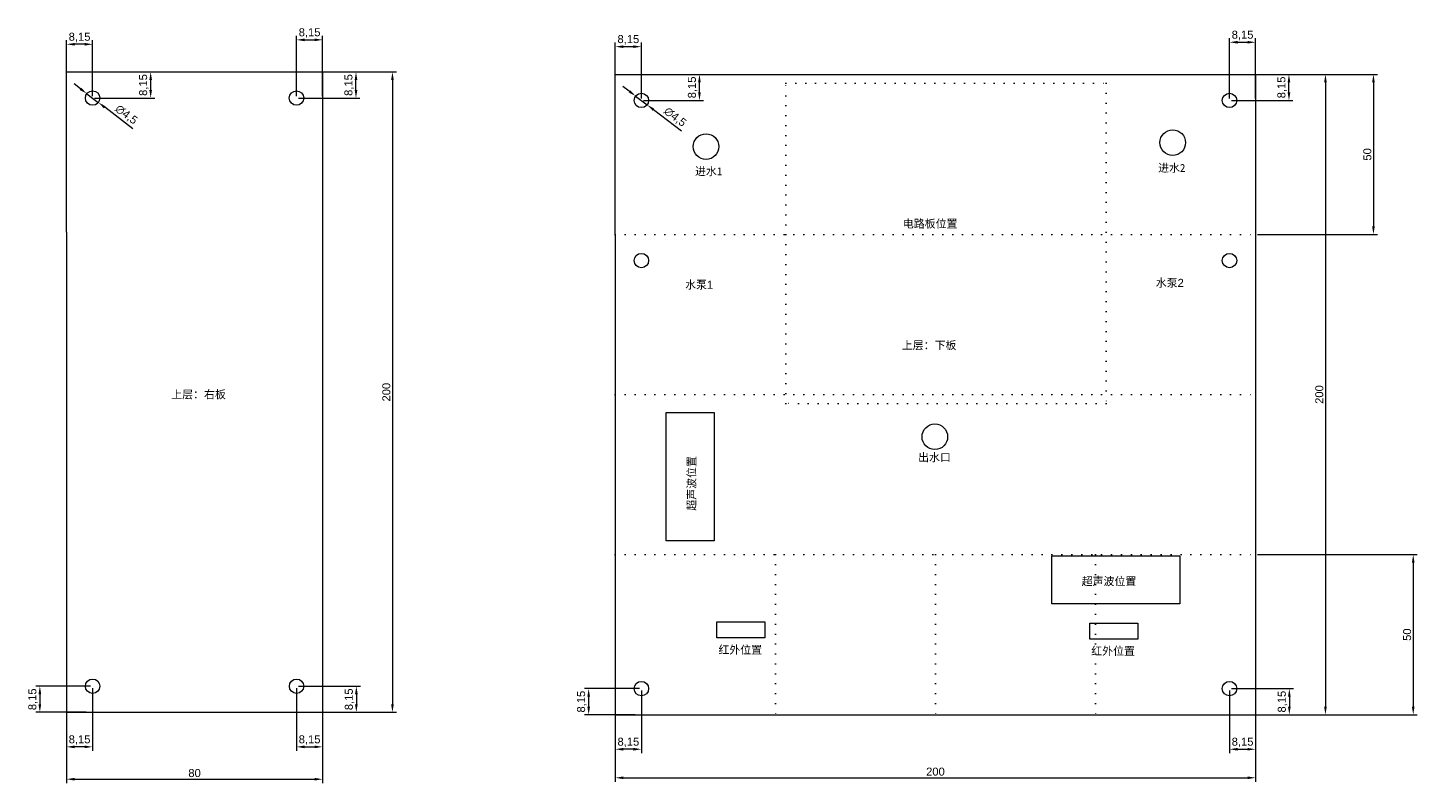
# Model space of a CAD drawing. Header units: millimetres. Extents: x 2838 to 7053, y 1147 to 1958.
# Drawn here: x 3410.3 to 3844.3, y 1362.3 to 1598.3 of the extents above; entities that cross this region are included whole.
import ezdxf

# ---------------------------------------------------------------- set-up
doc = ezdxf.new("R2010")
doc.units = ezdxf.units.MM
doc.header["$LTSCALE"] = 0.1
doc.linetypes.add('ACAD_ISO07W100', pattern=[3, 0, -3])
doc.styles.get("Standard").update_dxf_attribs({"font": 'arial.ttf'})
doc.dimstyles.new('ISO-25', dxfattribs={"dimtxt": 2.5, "dimasz": 2.5, "dimexe": 1.25, "dimexo": 0.625, "dimtad": 1, "dimtxsty": 'Standard', "dimcen": 2.5, "dimadec": 0, "dimazin": 0, "dimtfac": 1, "dimtmove": 0, "dimatfit": 3, "dimfxl": 0, "dimarcsym": 0})

# ---------------------------------------------------------------- blocks, each defined once
blk = doc.blocks.new('*D698')
at = {"color": 0, "lineweight": -2, "ltscale": 0.1, "transparency": 16777216}
for p, q in [((3426.77, 1579.21), (3424.78, 1580.73)), ((3428.76, 1577.7), (3432.34, 1574.97)), ((3443.11, 1566.77), (3434.33, 1573.46))]:
    blk.add_line(p, q, dxfattribs=at)
at = {"color": 0, "ltscale": 0.1, "transparency": 16777216}
for points in [[(3427.02, 1579.54), (3426.52, 1578.88), (3428.76, 1577.7)], [(3434.58, 1573.79), (3434.08, 1573.13), (3432.34, 1574.97)]]:
    blk.add_solid(points, dxfattribs=at)
at = {"layer": 'Defpoints', "color": 0, "ltscale": 0.1, "transparency": 16777216}
for p in [(3428.76, 1577.7), (3432.34, 1574.97)]:
    blk.add_point(p, dxfattribs=at)
at = {"color": 0, "ltscale": 0.1, "transparency": 16777216, "insert": (3441.03, 1571.08), "char_height": 2.5, "attachment_point": 5, "rotation": 322.723}
blk.add_mtext('∅4,5', dxfattribs=at)
blk = doc.blocks.new('*D699')
at = {"color": 0, "lineweight": -2, "ltscale": 10, "transparency": 16777216}
for p, q in [((3428.79, 1584.48), (3449.94, 1584.48)), ((3448.69, 1578.83), (3448.69, 1581.98)), ((3431.17, 1576.33), (3449.94, 1576.33))]:
    blk.add_line(p, q, dxfattribs=at)
at = {"color": 0, "ltscale": 10, "transparency": 16777216}
for points in [[(3448.27, 1581.98), (3449.1, 1581.98), (3448.69, 1584.48)], [(3448.27, 1578.83), (3449.1, 1578.83), (3448.69, 1576.33)]]:
    blk.add_solid(points, dxfattribs=at)
at = {"layer": 'Defpoints', "color": 0, "ltscale": 10, "transparency": 16777216}
for p in [(3428.17, 1584.48), (3448.69, 1584.48), (3430.55, 1576.33)]:
    blk.add_point(p, dxfattribs=at)
at = {"color": 0, "ltscale": 10, "transparency": 16777216, "insert": (3446.56, 1580.41), "char_height": 2.5, "attachment_point": 5, "rotation": 90}
blk.add_mtext('8,15', dxfattribs=at)
blk = doc.blocks.new('*D684')
at = {"color": 0, "lineweight": -2, "ltscale": 10, "transparency": 16777216}
for p, q in [((3422.4, 1576.96), (3422.4, 1594.39)), ((3428.05, 1593.14), (3424.9, 1593.14)), ((3430.55, 1576.96), (3430.55, 1594.39))]:
    blk.add_line(p, q, dxfattribs=at)
at = {"color": 0, "ltscale": 10, "transparency": 16777216}
for points in [[(3424.9, 1593.55), (3424.9, 1592.72), (3422.4, 1593.14)], [(3428.05, 1593.55), (3428.05, 1592.72), (3430.55, 1593.14)]]:
    blk.add_solid(points, dxfattribs=at)
at = {"layer": 'Defpoints', "color": 0, "ltscale": 10, "transparency": 16777216}
for p in [(3422.4, 1593.14), (3422.4, 1576.33), (3430.55, 1576.33)]:
    blk.add_point(p, dxfattribs=at)
at = {"color": 0, "ltscale": 10, "transparency": 16777216, "insert": (3426.48, 1595.26), "char_height": 2.5, "attachment_point": 5}
blk.add_mtext('8,15', dxfattribs=at)
blk = doc.blocks.new('*D700')
at = {"color": 0, "lineweight": -2, "ltscale": 10, "transparency": 16777216}
for p, q in [((3429.93, 1392.63), (3412.83, 1392.63)), ((3414.08, 1390.13), (3414.08, 1386.98)), ((3428.58, 1384.48), (3412.83, 1384.48))]:
    blk.add_line(p, q, dxfattribs=at)
at = {"color": 0, "ltscale": 10, "transparency": 16777216}
for points in [[(3413.66, 1390.13), (3414.49, 1390.13), (3414.08, 1392.63)], [(3413.66, 1386.98), (3414.49, 1386.98), (3414.08, 1384.48)]]:
    blk.add_solid(points, dxfattribs=at)
at = {"layer": 'Defpoints', "color": 0, "ltscale": 10, "transparency": 16777216}
for p in [(3430.55, 1392.63), (3414.08, 1384.48), (3429.2, 1384.48)]:
    blk.add_point(p, dxfattribs=at)
at = {"color": 0, "ltscale": 10, "transparency": 16777216, "insert": (3411.95, 1388.55), "char_height": 2.5, "attachment_point": 5, "rotation": 90}
blk.add_mtext('8,15', dxfattribs=at)
blk = doc.blocks.new('*D701')
at = {"color": 0, "lineweight": -2, "ltscale": 10, "transparency": 16777216}
for p, q in [((3422.4, 1392), (3422.4, 1372.44)), ((3430.55, 1392), (3430.55, 1372.44)), ((3428.05, 1373.69), (3424.9, 1373.69))]:
    blk.add_line(p, q, dxfattribs=at)
at = {"color": 0, "ltscale": 10, "transparency": 16777216}
for points in [[(3424.9, 1374.11), (3424.9, 1373.28), (3422.4, 1373.69)], [(3428.05, 1374.11), (3428.05, 1373.28), (3430.55, 1373.69)]]:
    blk.add_solid(points, dxfattribs=at)
at = {"layer": 'Defpoints', "color": 0, "ltscale": 10, "transparency": 16777216}
for p in [(3422.4, 1392.63), (3430.55, 1392.63), (3422.4, 1373.69)]:
    blk.add_point(p, dxfattribs=at)
at = {"color": 0, "ltscale": 10, "transparency": 16777216, "insert": (3426.48, 1375.82), "char_height": 2.5, "attachment_point": 5}
blk.add_mtext('8,15', dxfattribs=at)
blk = doc.blocks.new('*D702')
at = {"color": 0, "lineweight": -2, "ltscale": 10, "transparency": 16777216}
for p, q in [((3494.25, 1576.96), (3494.25, 1595.77)), ((3496.75, 1594.52), (3499.9, 1594.52)), ((3502.4, 1576.96), (3502.4, 1595.77))]:
    blk.add_line(p, q, dxfattribs=at)
at = {"color": 0, "ltscale": 10, "transparency": 16777216}
for points in [[(3496.75, 1594.94), (3496.75, 1594.1), (3494.25, 1594.52)], [(3499.9, 1594.94), (3499.9, 1594.1), (3502.4, 1594.52)]]:
    blk.add_solid(points, dxfattribs=at)
at = {"layer": 'Defpoints', "color": 0, "ltscale": 10, "transparency": 16777216}
for p in [(3502.4, 1594.52), (3494.25, 1576.33), (3502.4, 1576.33)]:
    blk.add_point(p, dxfattribs=at)
at = {"color": 0, "ltscale": 10, "transparency": 16777216, "insert": (3498.33, 1596.65), "char_height": 2.5, "attachment_point": 5}
blk.add_mtext('8,15', dxfattribs=at)
blk = doc.blocks.new('*D703')
at = {"color": 0, "lineweight": -2, "ltscale": 10, "transparency": 16777216}
for p, q in [((3494.87, 1584.48), (3514.07, 1584.48)), ((3512.82, 1578.83), (3512.82, 1581.98)), ((3494.87, 1576.33), (3514.07, 1576.33))]:
    blk.add_line(p, q, dxfattribs=at)
at = {"color": 0, "ltscale": 10, "transparency": 16777216}
for points in [[(3512.41, 1581.98), (3513.24, 1581.98), (3512.82, 1584.48)], [(3512.41, 1578.83), (3513.24, 1578.83), (3512.82, 1576.33)]]:
    blk.add_solid(points, dxfattribs=at)
at = {"layer": 'Defpoints', "color": 0, "ltscale": 10, "transparency": 16777216}
for p in [(3494.25, 1584.48), (3512.82, 1584.48), (3494.25, 1576.33)]:
    blk.add_point(p, dxfattribs=at)
at = {"color": 0, "ltscale": 10, "transparency": 16777216, "insert": (3510.69, 1580.41), "char_height": 2.5, "attachment_point": 5, "rotation": 90}
blk.add_mtext('8,15', dxfattribs=at)
blk = doc.blocks.new('*D704')
at = {"color": 0, "lineweight": -2, "ltscale": 10, "transparency": 16777216}
for p, q in [((3494.26, 1392), (3494.26, 1372.44)), ((3502.4, 1390.14), (3502.4, 1372.44)), ((3496.76, 1373.69), (3499.9, 1373.69))]:
    blk.add_line(p, q, dxfattribs=at)
at = {"color": 0, "ltscale": 10, "transparency": 16777216}
for points in [[(3496.76, 1374.11), (3496.76, 1373.28), (3494.26, 1373.69)], [(3499.9, 1374.11), (3499.9, 1373.28), (3502.4, 1373.69)]]:
    blk.add_solid(points, dxfattribs=at)
at = {"layer": 'Defpoints', "color": 0, "ltscale": 10, "transparency": 16777216}
for p in [(3494.26, 1392.63), (3502.4, 1390.77), (3502.4, 1373.69)]:
    blk.add_point(p, dxfattribs=at)
at = {"color": 0, "ltscale": 10, "transparency": 16777216, "insert": (3498.33, 1375.82), "char_height": 2.5, "attachment_point": 5}
blk.add_mtext('8,15', dxfattribs=at)
blk = doc.blocks.new('*D705')
at = {"color": 0, "lineweight": -2, "ltscale": 10, "transparency": 16777216}
for p, q in [((3494.88, 1392.63), (3514.19, 1392.63)), ((3512.94, 1390.13), (3512.94, 1386.98)), ((3494.88, 1384.48), (3514.19, 1384.48))]:
    blk.add_line(p, q, dxfattribs=at)
at = {"color": 0, "ltscale": 10, "transparency": 16777216}
for points in [[(3512.52, 1390.13), (3513.35, 1390.13), (3512.94, 1392.63)], [(3512.52, 1386.98), (3513.35, 1386.98), (3512.94, 1384.48)]]:
    blk.add_solid(points, dxfattribs=at)
at = {"layer": 'Defpoints', "color": 0, "ltscale": 10, "transparency": 16777216}
for p in [(3494.26, 1392.63), (3494.26, 1384.48), (3512.94, 1384.48)]:
    blk.add_point(p, dxfattribs=at)
at = {"color": 0, "ltscale": 10, "transparency": 16777216, "insert": (3510.81, 1388.55), "char_height": 2.5, "attachment_point": 5, "rotation": 90}
blk.add_mtext('8,15', dxfattribs=at)
blk = doc.blocks.new('*D706')
at = {"color": 0, "lineweight": -2, "ltscale": 10, "transparency": 16777216}
for p, q in [((3503.03, 1584.48), (3525.46, 1584.48)), ((3524.21, 1581.98), (3524.21, 1386.98)), ((3503.03, 1384.48), (3525.46, 1384.48))]:
    blk.add_line(p, q, dxfattribs=at)
at = {"color": 0, "ltscale": 10, "transparency": 16777216}
for points in [[(3523.8, 1581.98), (3524.63, 1581.98), (3524.21, 1584.48)], [(3523.8, 1386.98), (3524.63, 1386.98), (3524.21, 1384.48)]]:
    blk.add_solid(points, dxfattribs=at)
at = {"layer": 'Defpoints', "color": 0, "ltscale": 10, "transparency": 16777216}
for p in [(3502.4, 1584.48), (3502.4, 1384.48), (3524.21, 1384.48)]:
    blk.add_point(p, dxfattribs=at)
at = {"color": 0, "ltscale": 10, "transparency": 16777216, "insert": (3522.31, 1484.48), "char_height": 2.5, "attachment_point": 5, "rotation": 90}
blk.add_mtext('200', dxfattribs=at)
blk = doc.blocks.new('*D707')
at = {"color": 0, "lineweight": -2, "ltscale": 10, "transparency": 16777216}
for p, q in [((3422.4, 1383.86), (3422.4, 1362.34)), ((3502.4, 1383.86), (3502.4, 1362.34)), ((3424.9, 1363.59), (3499.9, 1363.59))]:
    blk.add_line(p, q, dxfattribs=at)
at = {"color": 0, "ltscale": 10, "transparency": 16777216}
for points in [[(3424.9, 1364.01), (3424.9, 1363.17), (3422.4, 1363.59)], [(3499.9, 1364.01), (3499.9, 1363.17), (3502.4, 1363.59)]]:
    blk.add_solid(points, dxfattribs=at)
at = {"layer": 'Defpoints', "color": 0, "ltscale": 10, "transparency": 16777216}
for p in [(3422.4, 1384.48), (3502.4, 1384.48), (3502.4, 1363.59)]:
    blk.add_point(p, dxfattribs=at)
at = {"color": 0, "ltscale": 10, "transparency": 16777216, "insert": (3462.4, 1365.49), "char_height": 2.5, "attachment_point": 5}
blk.add_mtext('80', dxfattribs=at)
blk = doc.blocks.new('*D718')
at = {"color": 0, "lineweight": -2, "ltscale": 0.1, "transparency": 16777216}
for p, q in [((3598.19, 1578.47), (3596.2, 1579.98)), ((3600.18, 1576.95), (3603.76, 1574.23)), ((3614.53, 1566.03), (3605.75, 1572.71))]:
    blk.add_line(p, q, dxfattribs=at)
at = {"color": 0, "ltscale": 0.1, "transparency": 16777216}
for points in [[(3598.44, 1578.8), (3597.94, 1578.14), (3600.18, 1576.95)], [(3606, 1573.04), (3605.5, 1572.38), (3603.76, 1574.23)]]:
    blk.add_solid(points, dxfattribs=at)
at = {"layer": 'Defpoints', "color": 0, "ltscale": 0.1, "transparency": 16777216}
for p in [(3600.18, 1576.95), (3603.76, 1574.23)]:
    blk.add_point(p, dxfattribs=at)
at = {"color": 0, "ltscale": 0.1, "transparency": 16777216, "insert": (3612.45, 1570.34), "char_height": 2.5, "attachment_point": 5, "rotation": 322.723}
blk.add_mtext('∅4,5', dxfattribs=at)
blk = doc.blocks.new('*D719')
at = {"color": 0, "lineweight": -2, "ltscale": 10, "transparency": 16777216}
for p, q in [((3600.21, 1583.74), (3621.36, 1583.74)), ((3620.11, 1578.09), (3620.11, 1581.24)), ((3602.59, 1575.59), (3621.36, 1575.59))]:
    blk.add_line(p, q, dxfattribs=at)
at = {"color": 0, "ltscale": 10, "transparency": 16777216}
for points in [[(3619.69, 1581.24), (3620.52, 1581.24), (3620.11, 1583.74)], [(3619.69, 1578.09), (3620.52, 1578.09), (3620.11, 1575.59)]]:
    blk.add_solid(points, dxfattribs=at)
at = {"layer": 'Defpoints', "color": 0, "ltscale": 10, "transparency": 16777216}
for p in [(3599.59, 1583.74), (3620.11, 1583.74), (3601.97, 1575.59)]:
    blk.add_point(p, dxfattribs=at)
at = {"color": 0, "ltscale": 10, "transparency": 16777216, "insert": (3617.98, 1579.66), "char_height": 2.5, "attachment_point": 5, "rotation": 90}
blk.add_mtext('8,15', dxfattribs=at)
blk = doc.blocks.new('*D686')
at = {"color": 0, "lineweight": -2, "ltscale": 10, "transparency": 16777216}
for p, q in [((3593.82, 1576.22), (3593.82, 1593.64)), ((3601.97, 1576.22), (3601.97, 1593.64)), ((3599.47, 1592.39), (3596.32, 1592.39))]:
    blk.add_line(p, q, dxfattribs=at)
at = {"color": 0, "ltscale": 10, "transparency": 16777216}
for points in [[(3596.32, 1592.81), (3596.32, 1591.98), (3593.82, 1592.39)], [(3599.47, 1592.81), (3599.47, 1591.98), (3601.97, 1592.39)]]:
    blk.add_solid(points, dxfattribs=at)
at = {"layer": 'Defpoints', "color": 0, "ltscale": 10, "transparency": 16777216}
for p in [(3593.82, 1592.39), (3593.82, 1575.59), (3601.97, 1575.59)]:
    blk.add_point(p, dxfattribs=at)
at = {"color": 0, "ltscale": 10, "transparency": 16777216, "insert": (3597.9, 1594.52), "char_height": 2.5, "attachment_point": 5}
blk.add_mtext('8,15', dxfattribs=at)
blk = doc.blocks.new('*D720')
at = {"color": 0, "lineweight": -2, "ltscale": 10, "transparency": 16777216}
for p, q in [((3785.67, 1576.22), (3785.67, 1595.02)), ((3788.17, 1593.77), (3791.32, 1593.77)), ((3793.82, 1576.22), (3793.82, 1595.02))]:
    blk.add_line(p, q, dxfattribs=at)
at = {"color": 0, "ltscale": 10, "transparency": 16777216}
for points in [[(3788.17, 1594.19), (3788.17, 1593.36), (3785.67, 1593.77)], [(3791.32, 1594.19), (3791.32, 1593.36), (3793.82, 1593.77)]]:
    blk.add_solid(points, dxfattribs=at)
at = {"layer": 'Defpoints', "color": 0, "ltscale": 10, "transparency": 16777216}
for p in [(3793.82, 1593.77), (3785.67, 1575.59), (3793.82, 1575.59)]:
    blk.add_point(p, dxfattribs=at)
at = {"color": 0, "ltscale": 10, "transparency": 16777216, "insert": (3789.75, 1595.9), "char_height": 2.5, "attachment_point": 5}
blk.add_mtext('8,15', dxfattribs=at)
blk = doc.blocks.new('*D721')
at = {"color": 0, "lineweight": -2, "ltscale": 10, "transparency": 16777216}
for p, q in [((3786.29, 1583.74), (3805.49, 1583.74)), ((3804.24, 1578.09), (3804.24, 1581.24)), ((3786.29, 1575.59), (3805.49, 1575.59))]:
    blk.add_line(p, q, dxfattribs=at)
at = {"color": 0, "ltscale": 10, "transparency": 16777216}
for points in [[(3803.83, 1581.24), (3804.66, 1581.24), (3804.24, 1583.74)], [(3803.83, 1578.09), (3804.66, 1578.09), (3804.24, 1575.59)]]:
    blk.add_solid(points, dxfattribs=at)
at = {"layer": 'Defpoints', "color": 0, "ltscale": 10, "transparency": 16777216}
for p in [(3785.67, 1583.74), (3804.24, 1583.74), (3785.67, 1575.59)]:
    blk.add_point(p, dxfattribs=at)
at = {"color": 0, "ltscale": 10, "transparency": 16777216, "insert": (3802.11, 1579.66), "char_height": 2.5, "attachment_point": 5, "rotation": 90}
blk.add_mtext('8,15', dxfattribs=at)
blk = doc.blocks.new('*D722')
at = {"color": 0, "lineweight": -2, "ltscale": 10, "transparency": 16777216}
for p, q in [((3593.82, 1383.11), (3593.82, 1362.79)), ((3793.82, 1383.11), (3793.82, 1362.79)), ((3596.32, 1364.04), (3791.32, 1364.04))]:
    blk.add_line(p, q, dxfattribs=at)
at = {"color": 0, "ltscale": 10, "transparency": 16777216}
for points in [[(3596.32, 1364.45), (3596.32, 1363.62), (3593.82, 1364.04)], [(3791.32, 1364.45), (3791.32, 1363.62), (3793.82, 1364.04)]]:
    blk.add_solid(points, dxfattribs=at)
at = {"layer": 'Defpoints', "color": 0, "ltscale": 10, "transparency": 16777216}
for p in [(3593.82, 1383.74), (3793.82, 1383.74), (3793.82, 1364.04)]:
    blk.add_point(p, dxfattribs=at)
at = {"color": 0, "ltscale": 10, "transparency": 16777216, "insert": (3693.82, 1365.94), "char_height": 2.5, "attachment_point": 5}
blk.add_mtext('200', dxfattribs=at)
blk = doc.blocks.new('*D723')
at = {"color": 0, "lineweight": -2, "ltscale": 10, "transparency": 16777216}
for p, q in [((3601.35, 1391.88), (3584.25, 1391.88)), ((3585.5, 1389.38), (3585.5, 1386.24)), ((3600, 1383.74), (3584.25, 1383.74))]:
    blk.add_line(p, q, dxfattribs=at)
at = {"color": 0, "ltscale": 10, "transparency": 16777216}
for points in [[(3585.08, 1389.38), (3585.91, 1389.38), (3585.5, 1391.88)], [(3585.08, 1386.24), (3585.91, 1386.24), (3585.5, 1383.74)]]:
    blk.add_solid(points, dxfattribs=at)
at = {"layer": 'Defpoints', "color": 0, "ltscale": 10, "transparency": 16777216}
for p in [(3601.97, 1391.88), (3585.5, 1383.74), (3600.62, 1383.74)]:
    blk.add_point(p, dxfattribs=at)
at = {"color": 0, "ltscale": 10, "transparency": 16777216, "insert": (3583.37, 1387.81), "char_height": 2.5, "attachment_point": 5, "rotation": 90}
blk.add_mtext('8,15', dxfattribs=at)
blk = doc.blocks.new('*D724')
at = {"color": 0, "lineweight": -2, "ltscale": 10, "transparency": 16777216}
for p, q in [((3785.67, 1391.26), (3785.67, 1371.7)), ((3793.82, 1389.4), (3793.82, 1371.7)), ((3788.17, 1372.95), (3791.32, 1372.95))]:
    blk.add_line(p, q, dxfattribs=at)
at = {"color": 0, "ltscale": 10, "transparency": 16777216}
for points in [[(3788.17, 1373.36), (3788.17, 1372.53), (3785.67, 1372.95)], [(3791.32, 1373.36), (3791.32, 1372.53), (3793.82, 1372.95)]]:
    blk.add_solid(points, dxfattribs=at)
at = {"layer": 'Defpoints', "color": 0, "ltscale": 10, "transparency": 16777216}
for p in [(3785.67, 1391.88), (3793.82, 1390.02), (3793.82, 1372.95)]:
    blk.add_point(p, dxfattribs=at)
at = {"color": 0, "ltscale": 10, "transparency": 16777216, "insert": (3789.75, 1375.08), "char_height": 2.5, "attachment_point": 5}
blk.add_mtext('8,15', dxfattribs=at)
blk = doc.blocks.new('*D725')
at = {"color": 0, "lineweight": -2, "ltscale": 10, "transparency": 16777216}
for p, q in [((3593.82, 1391.26), (3593.82, 1371.7)), ((3601.97, 1391.26), (3601.97, 1371.7)), ((3599.47, 1372.95), (3596.32, 1372.95))]:
    blk.add_line(p, q, dxfattribs=at)
at = {"color": 0, "ltscale": 10, "transparency": 16777216}
for points in [[(3596.32, 1373.36), (3596.32, 1372.53), (3593.82, 1372.95)], [(3599.47, 1373.36), (3599.47, 1372.53), (3601.97, 1372.95)]]:
    blk.add_solid(points, dxfattribs=at)
at = {"layer": 'Defpoints', "color": 0, "ltscale": 10, "transparency": 16777216}
for p in [(3593.82, 1391.88), (3601.97, 1391.88), (3593.82, 1372.95)]:
    blk.add_point(p, dxfattribs=at)
at = {"color": 0, "ltscale": 10, "transparency": 16777216, "insert": (3597.9, 1375.08), "char_height": 2.5, "attachment_point": 5}
blk.add_mtext('8,15', dxfattribs=at)
blk = doc.blocks.new('*D726')
at = {"color": 0, "lineweight": -2, "ltscale": 10, "transparency": 16777216}
for p, q in [((3786.3, 1391.88), (3805.61, 1391.88)), ((3804.36, 1389.38), (3804.36, 1386.24)), ((3786.3, 1383.74), (3805.61, 1383.74))]:
    blk.add_line(p, q, dxfattribs=at)
at = {"color": 0, "ltscale": 10, "transparency": 16777216}
for points in [[(3803.94, 1389.38), (3804.77, 1389.38), (3804.36, 1391.88)], [(3803.94, 1386.24), (3804.77, 1386.24), (3804.36, 1383.74)]]:
    blk.add_solid(points, dxfattribs=at)
at = {"layer": 'Defpoints', "color": 0, "ltscale": 10, "transparency": 16777216}
for p in [(3785.67, 1391.88), (3785.67, 1383.74), (3804.36, 1383.74)]:
    blk.add_point(p, dxfattribs=at)
at = {"color": 0, "ltscale": 10, "transparency": 16777216, "insert": (3802.23, 1387.81), "char_height": 2.5, "attachment_point": 5, "rotation": 90}
blk.add_mtext('8,15', dxfattribs=at)
blk = doc.blocks.new('*D727')
at = {"color": 0, "lineweight": -2, "ltscale": 10, "transparency": 16777216}
for p, q in [((3794.45, 1583.74), (3816.88, 1583.74)), ((3815.63, 1581.24), (3815.63, 1386.24)), ((3794.45, 1383.74), (3816.88, 1383.74))]:
    blk.add_line(p, q, dxfattribs=at)
at = {"color": 0, "ltscale": 10, "transparency": 16777216}
for points in [[(3815.22, 1581.24), (3816.05, 1581.24), (3815.63, 1583.74)], [(3815.22, 1386.24), (3816.05, 1386.24), (3815.63, 1383.74)]]:
    blk.add_solid(points, dxfattribs=at)
at = {"layer": 'Defpoints', "color": 0, "ltscale": 10, "transparency": 16777216}
for p in [(3793.82, 1583.74), (3793.82, 1383.74), (3815.63, 1383.74)]:
    blk.add_point(p, dxfattribs=at)
at = {"color": 0, "ltscale": 10, "transparency": 16777216, "insert": (3813.73, 1483.74), "char_height": 2.5, "attachment_point": 5, "rotation": 90}
blk.add_mtext('200', dxfattribs=at)
blk = doc.blocks.new('*D728')
at = {"color": 0, "lineweight": -2, "ltscale": 10, "transparency": 16777216}
for p, q in [((3794.45, 1583.74), (3831.88, 1583.74)), ((3830.63, 1581.24), (3830.63, 1536.24)), ((3794.45, 1533.74), (3831.88, 1533.74))]:
    blk.add_line(p, q, dxfattribs=at)
at = {"color": 0, "ltscale": 10, "transparency": 16777216}
for points in [[(3830.22, 1581.24), (3831.05, 1581.24), (3830.63, 1583.74)], [(3830.22, 1536.24), (3831.05, 1536.24), (3830.63, 1533.74)]]:
    blk.add_solid(points, dxfattribs=at)
at = {"layer": 'Defpoints', "color": 0, "ltscale": 10, "transparency": 16777216}
for p in [(3793.82, 1583.74), (3793.82, 1533.74), (3830.63, 1533.74)]:
    blk.add_point(p, dxfattribs=at)
at = {"color": 0, "ltscale": 10, "transparency": 16777216, "insert": (3828.73, 1558.74), "char_height": 2.5, "attachment_point": 5, "rotation": 90}
blk.add_mtext('50', dxfattribs=at)
blk = doc.blocks.new('*D773')
at = {"color": 0, "lineweight": -2, "ltscale": 10, "transparency": 16777216}
for p, q in [((3794.45, 1433.74), (3844.3, 1433.74)), ((3843.05, 1431.24), (3843.05, 1386.24)), ((3794.45, 1383.74), (3844.3, 1383.74))]:
    blk.add_line(p, q, dxfattribs=at)
at = {"color": 0, "ltscale": 10, "transparency": 16777216}
for points in [[(3842.64, 1431.24), (3843.47, 1431.24), (3843.05, 1433.74)], [(3842.64, 1386.24), (3843.47, 1386.24), (3843.05, 1383.74)]]:
    blk.add_solid(points, dxfattribs=at)
at = {"layer": 'Defpoints', "color": 0, "ltscale": 10, "transparency": 16777216}
for p in [(3793.82, 1433.74), (3793.82, 1383.74), (3843.05, 1383.74)]:
    blk.add_point(p, dxfattribs=at)
at = {"color": 0, "ltscale": 10, "transparency": 16777216, "insert": (3841.15, 1408.74), "char_height": 2.5, "attachment_point": 5, "rotation": 90}
blk.add_mtext('50', dxfattribs=at)

msp = doc.modelspace()

# ---------------------------------------------------------------- linework, layer by layer
at = {"ltscale": 10}
for p, q in [((3422.401, 1534.481), (3422.401, 1584.481)), ((3422.401, 1584.481), (3502.401, 1584.481)), ((3502.401, 1584.481), (3502.401, 1534.481)), ((3593.821, 1533.736), (3593.821, 1583.736)), ((3593.821, 1583.736), (3793.821, 1583.736)), ((3793.821, 1583.736), (3793.821, 1533.736)), ((3422.401, 1534.481), (3422.401, 1384.481)), ((3502.401, 1534.481), (3502.401, 1384.481)), ((3593.821, 1533.736), (3593.821, 1383.736)), ((3793.821, 1533.736), (3793.821, 1383.736)), ((3422.401, 1384.481), (3502.401, 1384.481)), ((3593.821, 1383.736), (3793.821, 1383.736))]:
    msp.add_line(p, q, dxfattribs=at)
at = {"linetype": 'ACAD_ISO07W100', "ltscale": 10}
for p, q in [((3593.821, 1533.736), (3793.821, 1533.736)), ((3593.821, 1483.736), (3793.821, 1483.736)), ((3593.821, 1433.736), (3793.821, 1433.736)), ((3643.821, 1433.736), (3643.821, 1383.736)), ((3693.821, 1433.736), (3693.821, 1383.736)), ((3743.821, 1433.736), (3743.821, 1383.736))]:
    msp.add_line(p, q, dxfattribs=at)
msp.add_lwpolyline([(3647.094, 1580.974), (3747.094, 1580.974), (3747.094, 1480.974), (3647.094, 1480.974)], close=True, dxfattribs=at)
at = {"ltscale": 10}
for points in [[(3609.685, 1438.088), (3609.685, 1478.088), (3624.685, 1478.088), (3624.685, 1438.088)], [(3730.156, 1433.388), (3770.156, 1433.388), (3770.156, 1418.388), (3730.156, 1418.388)], [(3625.546, 1412.724), (3640.546, 1412.724), (3640.546, 1407.724), (3625.546, 1407.724)], [(3742.006, 1412.355), (3757.006, 1412.355), (3757.006, 1407.355), (3742.006, 1407.355)]]:
    msp.add_lwpolyline(points, close=True, dxfattribs=at)
for centre in [(3430.55, 1576.335), (3494.25, 1576.335), (3601.97, 1575.59), (3785.67, 1575.59), (3601.97, 1525.59), (3785.67, 1525.59), (3430.551, 1392.629), (3494.255, 1392.628), (3601.971, 1391.885), (3785.675, 1391.884)]:
    msp.add_circle(centre, 2.25)
for centre in [(3622.161, 1561.175), (3767.937, 1562.418), (3693.636, 1470.547)]:
    msp.add_circle(centre, 4, dxfattribs=at)

# ---------------------------------------------------------------- texts
at = {"char_height": 2.5, "attachment_point": 1}
for s, width, insert in [('{\\fSimSun|b0|i0|c134|p2;进水1}', 10.65354, (3618.708, 1554.714)), ('{\\fSimSun|b0|i0|c134|p2;进水2}', 10.65354, (3763.377, 1555.768)), ('{\\fSimSun|b0|i0|c134|p2;电路板位置}', 26.02661, (3683.644, 1538.338)), ('{\\fSimSun|b0|i0|c134|p2;上层：下板}', 23.74985, (3683.324, 1500.381)), ('{\\fSimSun|b0|i0|c134|p2;上层：右板}', 23.74985, (3455.121, 1485.025)), ('{\\fSimSun|b0|i0|c134|p2;出水口}', 10.65354, (3688.402, 1465.345))]:
    msp.add_mtext_dynamic_manual_height_columns(s, width=width, gutter_width=12.5, heights=[7.871], dxfattribs=dict(at, insert=insert))
at = {"ltscale": 10, "char_height": 2.5, "attachment_point": 1}
for s, insert in [('{\\fSimSun|b0|i0|c134|p2;水泵}1', (3615.625, 1519.287)), ('{\\fSimSun|b0|i0|c134|p2;水泵}2 ', (3762.632, 1519.869)), ('{\\fSimSun|b0|i0|c134|p2;超声波位置}', (3739.517, 1426.665)), ('{\\fSimSun|b0|i0|c134|p2;红外位置}', (3626.035, 1405.247)), ('{\\fSimSun|b0|i0|c134|p2;红外位置}', (3742.495, 1404.879))]:
    msp.add_mtext_dynamic_manual_height_columns(s, width=19.45817, gutter_width=12.5, heights=[0], dxfattribs=dict(at, insert=insert))
at = {"ltscale": 10, "insert": (3616.407, 1447.448), "char_height": 2.5, "attachment_point": 1, "rotation": 90}
msp.add_mtext_dynamic_manual_height_columns('{\\fSimSun|b0|i0|c134|p2;超声波位置}', width=19.45817, gutter_width=12.5, heights=[0], dxfattribs=at)

# ---------------------------------------------------------------- dimensions: what is measured, and where the dimension line sits
at = {"ltscale": 10}
for base, p1, p2, picture, middle in [((3502.401, 1594.518), (3494.25, 1576.335), (3502.401, 1576.335), '*D702', (3498.326, 1596.646)), ((3793.821, 1593.774), (3785.67, 1575.59), (3793.821, 1575.59), '*D720', (3789.745, 1595.901)), ((3422.401, 1593.136), (3430.55, 1576.335), (3422.401, 1576.335), '*D684', (3426.476, 1595.264)), ((3593.821, 1592.392), (3601.97, 1575.59), (3593.821, 1575.59), '*D686', (3597.895, 1594.519)), ((3422.401, 1373.693), (3430.551, 1392.629), (3422.401, 1392.629), '*D701', (3426.476, 1375.82)), ((3502.401, 1373.693), (3494.255, 1392.628), (3502.401, 1390.768), '*D704', (3498.328, 1375.82)), ((3593.821, 1372.948), (3601.971, 1391.885), (3593.821, 1391.885), '*D725', (3597.896, 1375.076)), ((3793.821, 1372.948), (3785.675, 1391.884), (3793.821, 1390.024), '*D724', (3789.748, 1375.076)), ((3502.401, 1363.589), (3422.401, 1384.481), (3502.401, 1384.481), '*D707', (3462.401, 1365.49)), ((3793.821, 1364.035), (3593.821, 1383.736), (3793.821, 1383.736), '*D722', (3693.821, 1365.937))]:
    dim = msp.add_linear_dim(base=base, p1=p1, p2=p2, dimstyle='ISO-25', dxfattribs=at)
    dim.commit()
    dim.dimension.update_dxf_attribs({"geometry": picture, "text_midpoint": middle})
for base, p1, p2, picture, middle in [((3448.687, 1584.481), (3430.55, 1576.335), (3428.17, 1584.481), '*D699', (3446.56, 1580.408)), ((3512.822, 1584.481), (3494.25, 1576.335), (3494.25, 1584.481), '*D703', (3510.695, 1580.408)), ((3524.213, 1384.481), (3502.401, 1584.481), (3502.401, 1384.481), '*D706', (3522.312, 1484.481)), ((3620.107, 1583.736), (3601.97, 1575.59), (3599.59, 1583.736), '*D719', (3617.98, 1579.663)), ((3804.242, 1583.736), (3785.67, 1575.59), (3785.67, 1583.736), '*D721', (3802.114, 1579.663)), ((3815.633, 1383.736), (3793.821, 1583.736), (3793.821, 1383.736), '*D727', (3813.732, 1483.736)), ((3830.634, 1533.736), (3793.821, 1583.736), (3793.821, 1533.736), '*D728', (3828.732, 1558.736)), ((3843.052, 1383.736), (3793.821, 1433.736), (3793.821, 1383.736), '*D773', (3841.151, 1408.736)), ((3414.076, 1384.481), (3430.551, 1392.629), (3429.201, 1384.481), '*D700', (3411.949, 1388.555)), ((3512.935, 1384.481), (3494.255, 1392.628), (3494.255, 1384.481), '*D705', (3510.808, 1388.555)), ((3585.496, 1383.736), (3601.971, 1391.885), (3600.621, 1383.736), '*D723', (3583.368, 1387.811)), ((3804.355, 1383.736), (3785.675, 1391.884), (3785.675, 1383.736), '*D726', (3802.228, 1387.81))]:
    dim = msp.add_linear_dim(base=base, p1=p1, p2=p2, angle=90, dimstyle='ISO-25', dxfattribs=at)
    dim.commit()
    dim.dimension.update_dxf_attribs({"geometry": picture, "text_midpoint": middle})
at = {"ltscale": 0.1}
for p1, p2, picture, middle in [((3428.76, 1577.697), (3432.34, 1574.972), '*D698', (3441.03, 1571.082)), ((3600.179, 1576.953), (3603.76, 1574.227), '*D718', (3612.45, 1570.338))]:
    dim = msp.add_diameter_dim_2p(p1=p1, p2=p2, dimstyle='ISO-25', dxfattribs=at)
    dim.commit()
    dim.dimension.update_dxf_attribs({"geometry": picture, "text_midpoint": middle})

doc.saveas('drawing.dxf')
